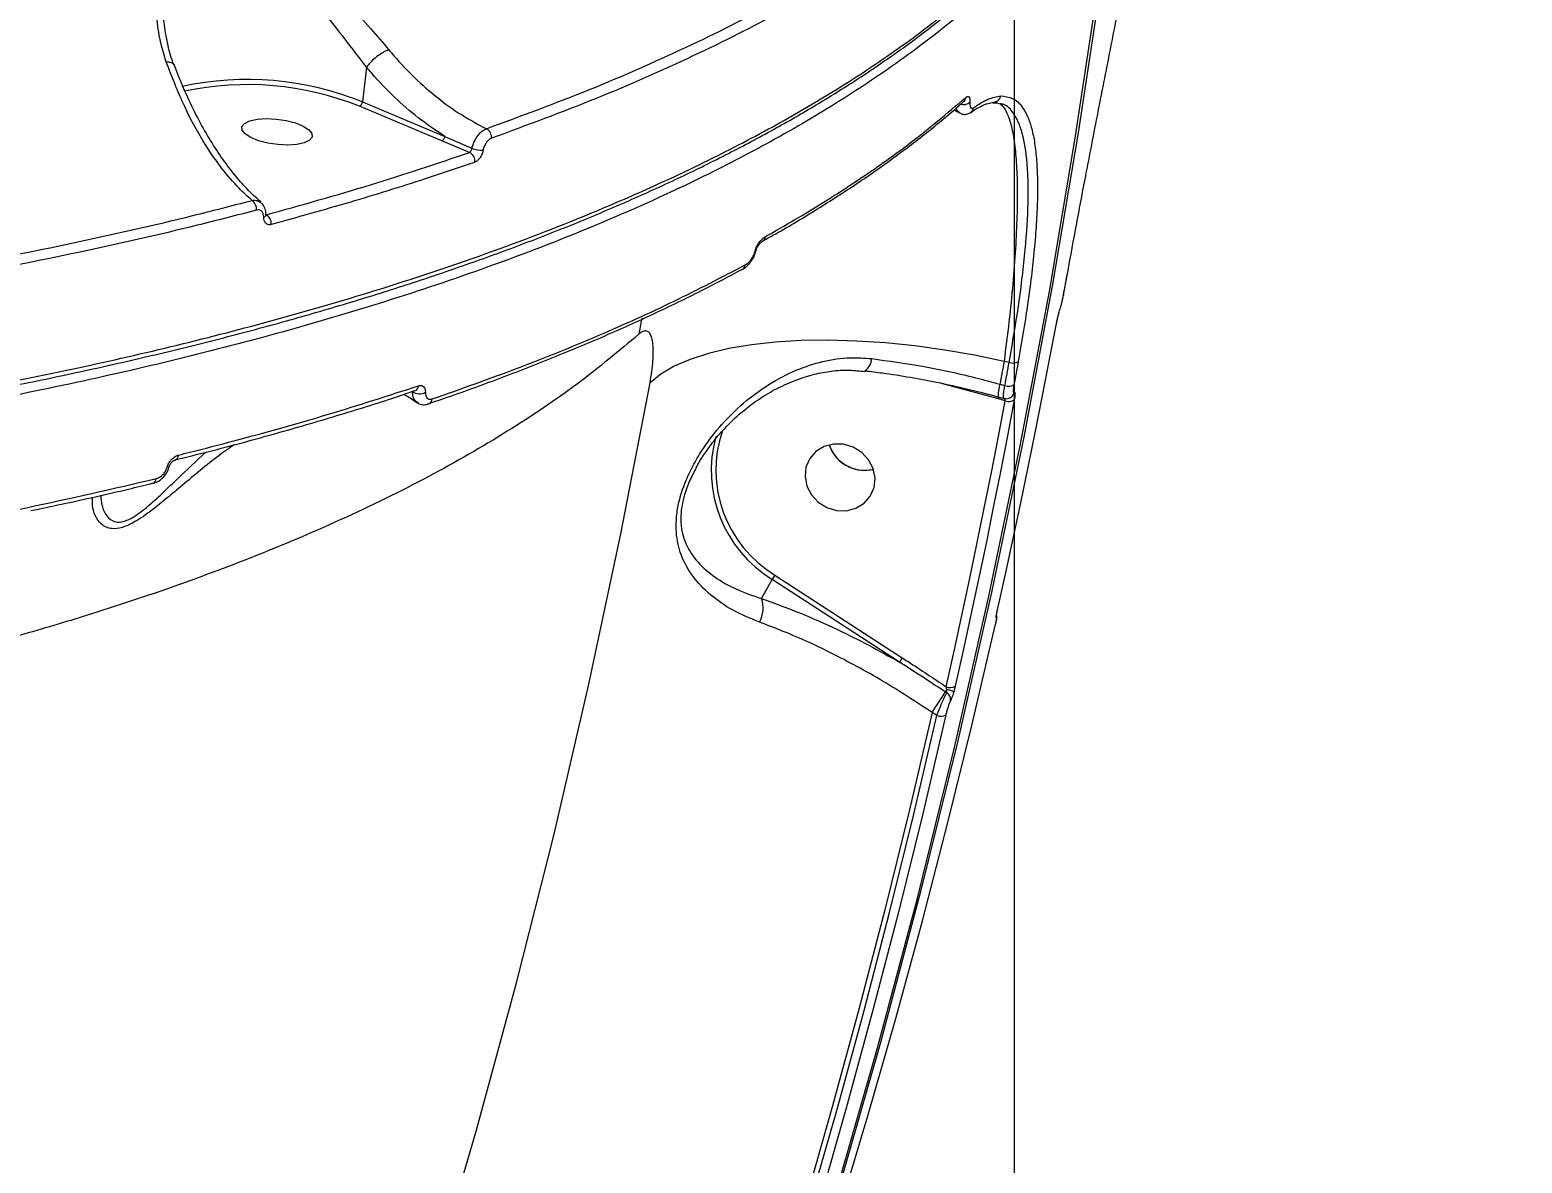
# Model space of a CAD drawing. Header units: millimetres. Extents: x -8607 to 7621, y -5747 to 4382.
# Drawn here: x 5949.2 to 6137.6, y -391.4 to -248.3 of the extents above; entities that cross this region are included whole.
import ezdxf

# ---------------------------------------------------------------- set-up
doc = ezdxf.new("R2010")
doc.units = ezdxf.units.MM
doc.layers.add('DIKOM_ОБЪЕКТ', color=7, linetype='Continuous')
doc.layers.add('DIKOM_РАЗМЕР_ОБЪЕКТА', color=7, linetype='Continuous')
doc.styles.add('style1', font='arial.ttf', dxfattribs={"width": 0.8})
doc.dimstyles.new('1-50', dxfattribs={"dimtxt": 300, "dimasz": 200, "dimexe": 100, "dimexo": 0, "dimgap": 100, "dimtad": 1, "dimtxsty": 'style1', "dimcen": 200, "dimclrd": 7, "dimclre": 7, "dimclrt": 7, "dimadec": 1, "dimazin": 2, "dimtfac": 1, "dimtmove": 0, "dimatfit": 2, "dimfxl": 0, "dimlwd": 25, "dimlwe": 18, "dimarcsym": 0})

# ---------------------------------------------------------------- blocks, each defined once
blk = doc.blocks.new('*D11')
at = {"layer": 'Defpoints', "color": 0, "transparency": 16777216}
for p in [(7619.37, -165.15), (-6826.53, -739.39), (7619.37, -5647.14)]:
    blk.add_point(p, dxfattribs=at)
at = {"layer": 'DIKOM_РАЗМЕР_ОБЪЕКТА', "color": 7, "lineweight": 18, "transparency": 16777216}
for p, q in [((7619.37, -165.15), (7619.37, -5747.14)), ((-6826.53, -739.39), (-6826.53, -5747.14))]:
    blk.add_line(p, q, dxfattribs=at)
at = {"layer": 'DIKOM_РАЗМЕР_ОБЪЕКТА', "color": 7, "lineweight": 25, "transparency": 16777216}
blk.add_line((-6626.53, -5647.14), (7419.37, -5647.14), dxfattribs=at)
at = {"layer": 'DIKOM_РАЗМЕР_ОБЪЕКТА', "color": 7, "transparency": 16777216}
for points in [[(-6626.53, -5613.8), (-6626.53, -5680.47), (-6826.53, -5647.14)], [(7419.37, -5613.8), (7419.37, -5680.47), (7619.37, -5647.14)]]:
    blk.add_solid(points, dxfattribs=at)
at = {"layer": 'DIKOM_РАЗМЕР_ОБЪЕКТА', "color": 7, "transparency": 16777216, "insert": (396.42, -5393.96), "char_height": 300, "attachment_point": 5, "style": 'style1'}
blk.add_mtext('14400', dxfattribs=at)
blk = doc.blocks.new('*D13')
at = {"layer": 'Defpoints', "color": 0, "transparency": 16777216}
for p in [(-5326.53, -191.39), (6073.47, -191.39), (6073.47, -4959.53)]:
    blk.add_point(p, dxfattribs=at)
at = {"layer": 'DIKOM_РАЗМЕР_ОБЪЕКТА', "color": 7, "lineweight": 18, "transparency": 16777216}
for p, q in [((-5326.53, -191.39), (-5326.53, -5059.53)), ((6073.47, -191.39), (6073.47, -5059.53))]:
    blk.add_line(p, q, dxfattribs=at)
at = {"layer": 'DIKOM_РАЗМЕР_ОБЪЕКТА', "color": 7, "lineweight": 25, "transparency": 16777216}
blk.add_line((-5126.53, -4959.53), (5873.47, -4959.53), dxfattribs=at)
at = {"layer": 'DIKOM_РАЗМЕР_ОБЪЕКТА', "color": 7, "transparency": 16777216}
for points in [[(-5126.53, -4926.2), (-5126.53, -4992.86), (-5326.53, -4959.53)], [(5873.47, -4926.2), (5873.47, -4992.86), (6073.47, -4959.53)]]:
    blk.add_solid(points, dxfattribs=at)
at = {"layer": 'DIKOM_РАЗМЕР_ОБЪЕКТА', "color": 7, "transparency": 16777216, "insert": (373.47, -4706.36), "char_height": 300, "attachment_point": 5, "style": 'style1'}
blk.add_mtext('11400', dxfattribs=at)

msp = doc.modelspace()

# ---------------------------------------------------------------- linework, layer by layer
at = {"layer": 'DIKOM_ОБЪЕКТ', "color": 7, "linetype": 'Continuous', "lineweight": 15}
for p, q in [((5991.691, -253.02), (5991.16, -257.394)), ((6001.188, -262.332), (5990.777, -257.957)), ((5991.16, -257.394), (6001.571, -261.768)), ((6071.33, -257.455), (6071.113, -257.418)), ((6071.313, -257.554), (6071.222, -257.534)), ((6004.692, -263.788), (6001.188, -262.332)), ((6040.759, -276.531), (6040.846, -276.179)), ((6039.121, -278.577), (6039.074, -278.6)), ((6079.69, -281.796), (6080.23, -278.861)), ((6080.23, -278.861), (6080.222, -278.889)), ((6079.69, -281.796), (6079.682, -281.824)), ((6072.829, -290.289), (6072.184, -290.177)), ((6054.614, -291.311), (6054.632, -291.311)), ((6065.226, -293.196), (6064.151, -292.897)), ((6071.477, -294.893), (6065.226, -293.196)), ((6071.656, -293.045), (6072.289, -293.221)), ((5999.534, -295.535), (5999.482, -295.55)), ((6071.445, -294.625), (6071.437, -294.621)), ((6071.445, -294.625), (6072.176, -294.828)), ((6072.331, -295.13), (6071.477, -294.893)), ((6073.133, -294.616), (6073.151, -294.601)), ((5966.793, -303.407), (5966.794, -303.401)), ((6041.56, -320.113), (6042.903, -317.685)), ((6058.985, -328.134), (6042.903, -317.685)), ((6043.251, -317.134), (6059.333, -327.583)), ((6064.952, -332.013), (6064.76, -331.888)), ((6063.698, -334.858), (6063.112, -334.477))]:
    msp.add_line(p, q, dxfattribs=at)
at = {"layer": 'DIKOM_ОБЪЕКТ', "color": 7, "linetype": 'Continuous', "lineweight": 15, "flags": 128}
for points in [[(5960.872, -608.426), (5969.041, -593.585), (5978.136, -576.353), (5986.905, -558.953), (5995.347, -541.389), (6003.459, -523.666), (6011.239, -505.789), (6018.684, -487.765), (6025.791, -469.599), (6032.559, -451.295), (6038.986, -432.86), (6045.07, -414.299), (6050.808, -395.618), (6056.2, -376.822), (6061.243, -357.918), (6065.936, -338.91), (6070.278, -319.805), (6074.267, -300.608), (6077.902, -281.326), (6081.182, -261.963), (6084.106, -242.527), (6086.673, -223.022)], [(6087.04, -222.357), (6084.473, -241.862), (6081.55, -261.299), (6078.27, -280.661), (6074.635, -299.943), (6070.646, -319.14), (6066.304, -338.245), (6061.611, -357.253), (6056.568, -376.157), (6051.176, -394.953), (6045.437, -413.634), (6039.354, -432.195), (6032.927, -450.63), (6026.159, -468.934), (6019.051, -487.1), (6011.607, -505.125), (6003.827, -523.001), (5995.715, -540.724), (5987.273, -558.288), (5978.503, -575.689), (5969.409, -592.92), (5964.235, -602.385)], [(5984.797, -261.387), (5984.824, -261.847), (5984.492, -262.254), (5983.827, -262.573), (5982.883, -262.78), (5981.737, -262.858), (5980.482, -262.8), (5979.218, -262.611), (5978.05, -262.306), (5977.07, -261.91), (5976.359, -261.455), (5975.975, -260.979), (5975.947, -260.518), (5976.279, -260.112), (5976.944, -259.792), (5977.888, -259.585), (5979.034, -259.507), (5980.29, -259.566), (5981.553, -259.755), (5982.722, -260.06), (5983.701, -260.455), (5984.412, -260.91), (5984.797, -261.387)], [(6067.951, -258.742), (6067.986, -258.718), (6067.991, -258.715)], [(6079.682, -281.824), (6079.75, -281.457), (6079.817, -281.09), (6079.885, -280.723), (6079.953, -280.356), (6080.02, -279.989), (6080.087, -279.623), (6080.155, -279.256), (6080.222, -278.889)], [(6026.468, -284.719), (6026.383, -285.099), (6026.063, -286.736)], [(6071.352, -321.53), (6072.352, -317.031), (6073.332, -312.526), (6074.294, -308.016), (6075.235, -303.502), (6076.157, -298.982), (6077.059, -294.458), (6077.942, -289.929), (6078.806, -285.395)], [(6072.184, -290.177), (6068.454, -289.393), (6064.692, -288.738), (6060.931, -288.216), (6057.206, -287.833), (6053.551, -287.593), (6049.999, -287.497), (6046.582, -287.547), (6043.332, -287.741), (6040.278, -288.079), (6037.448, -288.557), (6034.867, -289.17), (6032.561, -289.914), (6030.548, -290.781), (6028.849, -291.764), (6027.478, -292.853)], [(6072.184, -290.177), (6072.118, -290.536), (6072.052, -290.894), (6071.987, -291.253), (6071.921, -291.611), (6071.855, -291.97), (6071.788, -292.328), (6071.722, -292.687), (6071.656, -293.045)], [(6072.289, -293.221), (6072.357, -292.855), (6072.425, -292.488), (6072.493, -292.122), (6072.56, -291.755), (6072.627, -291.389), (6072.695, -291.022), (6072.762, -290.656), (6072.829, -290.289)], [(6073.973, -290.192), (6073.906, -290.559), (6073.838, -290.926), (6073.771, -291.293), (6073.704, -291.659), (6073.636, -292.026), (6073.568, -292.393), (6073.501, -292.76), (6073.433, -293.127)], [(6000.082, -405.912), (6005.537, -387.33), (6010.639, -368.635), (6015.385, -349.834), (6019.774, -330.933), (6023.806, -311.937), (6027.478, -292.853)], [(6064.883, -331.236), (6065.883, -326.74), (6066.863, -322.239), (6067.823, -317.733), (6068.764, -313.222), (6069.685, -308.706), (6070.587, -304.186), (6071.469, -299.66), (6072.331, -295.13)], [(6073.475, -295.036), (6072.612, -299.57), (6071.729, -304.099), (6070.827, -308.623), (6069.905, -313.143), (6068.963, -317.657), (6068.002, -322.167), (6067.022, -326.672), (6066.022, -331.171)], [(6049.807, -308.63), (6051.029, -308.996), (6052.287, -309.023), (6053.479, -308.709), (6054.507, -308.079), (6055.29, -307.184), (6055.764, -306.096), (6055.889, -304.904), (6055.656, -303.705), (6055.084, -302.595), (6054.22, -301.664), (6053.132, -300.988), (6051.91, -300.621), (6050.652, -300.594), (6049.46, -300.908), (6048.431, -301.538), (6047.648, -302.433), (6047.175, -303.521), (6047.05, -304.713), (6047.282, -305.912), (6047.854, -307.023), (6048.719, -307.953), (6049.807, -308.63)], [(5964.67, -305.59), (5964.615, -305.6), (5964.611, -305.601)], [(6043.565, -422.007), (6047.525, -409.862), (6051.337, -397.666), (6055.001, -385.42), (6058.516, -373.126), (6061.882, -360.784), (6065.099, -348.397), (6068.166, -335.967), (6071.083, -323.495)], [(6063.112, -334.477), (6060.193, -346.966), (6057.125, -359.412), (6053.905, -371.814), (6050.536, -384.171), (6047.017, -396.481), (6043.349, -408.742), (6039.533, -420.953), (6035.568, -433.112)], [(6036.203, -433.289), (6040.159, -421.154), (6043.968, -408.968), (6047.629, -396.732), (6051.141, -384.448), (6054.505, -372.117), (6057.719, -359.74), (6060.783, -347.32), (6063.698, -334.858)], [(6064.834, -334.798), (6061.917, -347.27), (6058.85, -359.701), (6055.633, -372.087), (6052.267, -384.429), (6048.752, -396.723), (6045.088, -408.969), (6041.276, -421.165), (6037.316, -433.31)]]:
    msp.add_lwpolyline(points, dxfattribs=at)
at = {"layer": 'DIKOM_ОБЪЕКТ', "color": 7, "linetype": 'Continuous', "lineweight": 15}
for centre, radius, start, end in [((5976.586, -293.706), 39.128, 68.13121, 102.06547), ((5976.671, -292.891), 37.674, 68.01156, 102.20342), ((5990.477, -257.342), 0.685, 295.93659, 355.64328), ((6067.022, -256.429), 1.32, 255.02845, 309.87918), ((6066.536, -256.74), 0.828, 310.93394, 353.04319), ((6067.476, -258.003), 0.878, 305.84389, 351.54746), ((6070.83, -256.463), 0.97, 271.32644, 348.43323), ((6000.888, -261.716), 0.685, 295.93741, 355.64311), ((6006.263, -261.852), 1.204, 353.30642, 62.11217), ((6004.172, -264.865), 1.196, 352.9386, 64.23143), ((6006.266, -260.048), 3.462, 248.60025, 272.36782), ((5976.534, -270.908), 1.264, 352.44969, 56.97377), ((5978.59, -271.585), 0.407, 286.34892, 348.2031), ((5978.405, -272.719), 1.241, 352.11729, 59.81886), ((6041.273, -274.323), 0.786, 298.55782, 354.20756), ((6040.761, -276.108), 0.127, 268.77703, 323.52301), ((6038.735, -277.899), 0.78, 299.60946, 354.34123), ((6053.613, -289.776), 1.843, 303.57586, 358.93278), ((6073.299, -289.046), 1.329, 249.26332, 300.44407), ((5997.551, -293.206), 0.713, 289.40204, 357.21999), ((6075.895, -294.436), 4.462, 161.8405, 182.38303), ((6072.762, -291.983), 1.326, 249.09373, 300.37616), ((5998.371, -292.61), 1.638, 236.71927, 297.12645), ((5999.262, -294.865), 0.723, 292.07214, 356.74679), ((6069.378, -294.363), 2.165, 345.83138, 352.46697), ((6072.806, -293.906), 1.314, 248.80253, 300.6284), ((6072.531, -293.886), 0.947, 310.92625, 348.02959), ((6051.271, -303.897), 15.477, 161.16024, 238.78943), ((6051.277, -303.975), 16.065, 164.42983, 238.58382), ((6054.534, -299.207), 4.679, 198.54229, 246.23096), ((6054.583, -299.176), 4.736, 199.71782, 282.51371), ((5967.271, -301.976), 0.683, 289.00323, 358.9768), ((5964.437, -304.946), 0.686, 289.90108, 358.78382), ((5966.568, -303.202), 0.304, 260.1612, 317.61329), ((6054.587, -299.274), 4.639, 245.307, 283.66007), ((6052.257, -323.216), 10.867, 145.96786, 149.40578), ((6038.265, -321.311), 3.506, 329.73352, 19.98153), ((6070.278, -322.291), 0.968, 346.65354, 6.53252), ((6068.339, -333.665), 10.867, 145.96786, 149.40578), ((6073.032, -336.83), 9.636, 146.93, 149.13953), ((6065.388, -330.065), 1.275, 246.69558, 299.79517), ((6064.185, -334.824), 3.342, 60.55291, 76.6619), ((6010.861, -299.406), 62.929, 326.13017, 328.92543), ((6064.47, -332.854), 0.969, 352.12445, 60.1709), ((6064.205, -333.682), 1.281, 246.66948, 299.40436)]:
    msp.add_arc(centre, radius, start, end, dxfattribs=at)
for points, knots in [([(5531.102, -274.856), (5535.38, -275.865), (5545.1, -278.159), (5560.511, -281.513), (5577.687, -284.989), (5595.466, -288.291), (5614.205, -291.46), (5632.803, -294.289), (5650.479, -296.688), (5666.792, -298.668), (5683.076, -300.424), (5700.043, -302.011), (5717.763, -303.399), (5735.93, -304.539), (5754.078, -305.382), (5772.068, -305.919), (5788.892, -306.146), (5804.957, -306.109), (5820.713, -305.83), (5836.707, -305.282), (5852.978, -304.435), (5869.4, -303.273), (5885.531, -301.804), (5901.249, -300.036), (5915.693, -298.097), (5929.252, -295.981), (5942.255, -293.666), (5955.149, -291.057), (5967.89, -288.137), (5980.161, -284.965), (5992.955, -281.25), (6006.057, -276.921), (6017.477, -272.573), (6026.601, -268.679), (6034.436, -265.032), (6042.478, -260.889), (6050.741, -256.101), (6058.499, -250.999), (6065.694, -245.564), (6072.131, -239.914), (6077.475, -234.4), (6081.803, -229.069), (6085.013, -224.554), (6086.537, -221.644), (6087.147, -220.478)], [0, 0, 0, 0, 0.0187474, 0.0425919, 0.0664779, 0.0920216, 0.1176161, 0.1448602, 0.1692665, 0.1906852, 0.2121339, 0.236358, 0.2606256, 0.2853464, 0.3117392, 0.3363978, 0.3611022, 0.3832946, 0.4055204, 0.4297445, 0.4540121, 0.4787329, 0.5051257, 0.5297843, 0.5544888, 0.5766811, 0.5989069, 0.6227538, 0.6466421, 0.670667, 0.6947343, 0.7250862, 0.7555235, 0.7738984, 0.7922921, 0.816139, 0.8400273, 0.8655757, 0.8911751, 0.9169741, 0.9428255, 0.9642369, 0.9856783, 1, 1, 1, 1]), ([(5820.21, -306.405), (5822.443, -306.348), (5828.289, -306.2), (5837.605, -305.829), (5848.146, -305.307), (5858.509, -304.665), (5868.706, -303.911), (5878.739, -303.041), (5888.612, -302.058), (5898.329, -300.959), (5907.891, -299.746), (5917.301, -298.417), (5926.563, -296.972), (5935.677, -295.41), (5944.626, -293.735), (5953.376, -291.952), (5961.891, -290.068), (5970.155, -288.087), (5978.171, -286.007), (5985.944, -283.829), (5993.475, -281.553), (6000.769, -279.177), (6007.826, -276.7), (6014.649, -274.123), (6021.239, -271.443), (6027.598, -268.66), (6033.717, -265.777), (6039.577, -262.804), (6045.152, -259.751), (6050.429, -256.625), (6055.406, -253.428), (6060.085, -250.16), (6064.468, -246.818), (6068.558, -243.402), (6072.355, -239.912), (6075.86, -236.345), (6079.07, -232.702), (6081.996, -228.983), (6084.597, -225.183), (6086.312, -222.455), (6087.066, -220.977), (6087.152, -220.808)], [0, 0, 0, 0, 0.01649928, 0.0432095, 0.06977002, 0.09622054, 0.1225913, 0.14891249, 0.17521426, 0.20152653, 0.22786956, 0.25427341, 0.28076811, 0.30738367, 0.33413465, 0.36088287, 0.38749841, 0.41399595, 0.44040576, 0.46675807, 0.49308304, 0.51941075, 0.54576369, 0.57216938, 0.59865769, 0.62525842, 0.65200068, 0.67877602, 0.70546369, 0.73202329, 0.75848404, 0.78487473, 0.81122368, 0.83755868, 0.86390622, 0.89028486, 0.91672098, 0.94324067, 0.96987003, 0.99656246, 1, 1, 1, 1]), ([(6080.222, -278.889), (6080.594, -276.865), (6081.346, -272.784), (6082.416, -267.16), (6083.365, -262.25), (6084.178, -258.088), (6085.003, -253.898), (6085.819, -249.763), (6086.615, -245.733), (6087.386, -241.812), (6088.132, -237.98), (6088.833, -234.319), (6089.479, -230.869), (6090.063, -227.638), (6090.594, -224.582), (6090.888, -222.75), (6091.035, -221.831)], [0, 0, 0, 0, 0.1013046, 0.2043245, 0.2693234, 0.3347703, 0.4016321, 0.4689837, 0.5341683, 0.5998078, 0.6668825, 0.7344532, 0.7996653, 0.8653309, 0.9324208, 1, 1, 1, 1]), ([(6086.673, -223.022), (6085.779, -224.531), (6083.435, -228.489), (6078.66, -234.717), (6072.288, -241.458), (6065.048, -247.787), (6057.301, -253.549), (6048.95, -258.922), (6040.193, -263.867), (6030.139, -268.883), (6018.647, -273.908), (6005.793, -278.784), (5992.431, -283.204), (5979.06, -287.078), (5965.419, -290.544), (5951.748, -293.596), (5936.662, -296.54), (5920.071, -299.306), (5902.198, -301.77), (5884.217, -303.782), (5866.729, -305.33), (5849.336, -306.5), (5832.293, -307.314), (5814.126, -307.847), (5794.822, -308.044), (5774.724, -307.849), (5754.926, -307.285), (5736.043, -306.416), (5717.594, -305.26), (5699.812, -303.868), (5680.613, -302.07), (5660.024, -299.791), (5638.479, -296.994), (5617.6, -293.897), (5597.994, -290.637), (5579.127, -287.169), (5561.208, -283.57), (5542.425, -279.474), (5522.871, -274.831), (5503.015, -269.679), (5484.13, -264.359), (5466.72, -259.065), (5450.268, -253.691), (5434.934, -248.326), (5419.999, -242.769), (5410.515, -238.929), (5405.68, -236.972)], [0, 0, 0, 0, 0.0156509, 0.0410528, 0.0664547, 0.0899044, 0.1133542, 0.1348277, 0.1563011, 0.1771003, 0.2025022, 0.227904, 0.2513538, 0.2748036, 0.2962771, 0.3177505, 0.3385497, 0.3639515, 0.3893534, 0.4128032, 0.436253, 0.4577264, 0.4791999, 0.4999991, 0.5244807, 0.5489623, 0.5715463, 0.5941304, 0.614795, 0.6354597, 0.6554668, 0.6808687, 0.7062706, 0.7297205, 0.7531703, 0.7746438, 0.7961173, 0.8169165, 0.8423185, 0.8677204, 0.8911702, 0.9146201, 0.9360936, 0.9575671, 0.9783663, 1, 1, 1, 1]), ([(5966.382, -252.332), (5966.088, -251.344), (5965.499, -249.367), (5965.033, -245.532), (5965.154, -240.87), (5966.162, -236.237), (5967.44, -233.037), (5968.536, -231.19), (5969.58, -229.939), (5970.837, -229.099), (5972.211, -228.922), (5973.506, -229.276), (5975.079, -230.153), (5976.927, -231.65), (5979.557, -234.252), (5982.789, -237.694), (5986.288, -241.569), (5989.465, -245.077), (5992.13, -248.053), (5993.748, -249.948), (5994.511, -250.842)], [0, 0, 0, 0, 0.05193, 0.1038899, 0.195155, 0.2864042, 0.3437019, 0.3731335, 0.4024724, 0.4366826, 0.4671116, 0.4969772, 0.5269692, 0.5808921, 0.6349545, 0.7265891, 0.8181324, 0.8810564, 0.9438912, 1, 1, 1, 1]), ([(5991.693, -253.014), (5991.693, -253.013), (5991.015, -252.12), (5989.504, -250.168), (5987.13, -247.121), (5984.301, -243.475), (5981.232, -239.408), (5978.424, -235.745), (5976.153, -232.924), (5974.485, -231.191), (5973.111, -230.204), (5971.991, -229.821), (5970.88, -229.916), (5969.774, -230.745), (5968.875, -231.988), (5967.928, -233.856), (5966.865, -236.876), (5966.476, -239.54), (5966.248, -241.101)], [0, 0, 0, 0, 0.00004, 0.0715156, 0.1527641, 0.2341203, 0.352828, 0.4716297, 0.5400646, 0.6082998, 0.6534566, 0.6800573, 0.7150049, 0.7545274, 0.7900294, 0.8256949, 0.8978748, 1, 1, 1, 1]), ([(6006.826, -260.788), (6011.232, -259.164), (6020.056, -255.911), (6032.125, -250.576), (6043.399, -244.935), (6050.05, -240.895), (6053.38, -238.872)], [0, 0, 0, 0, 0.2482505, 0.4971903, 0.7482387, 1, 1, 1, 1]), ([(5967.368, -252.725), (5967.285, -252.519), (5966.889, -251.529), (5966.453, -249.626), (5966.05, -247.001), (5965.971, -244.216), (5966.028, -242.213), (5966.199, -241.172), (5966.212, -241.092)], [0, 0, 0, 0, 0.05609298, 0.26977378, 0.49542238, 0.73242202, 0.97937678, 1, 1, 1, 1]), ([(6054.122, -240.026), (6050.832, -242.026), (6044.243, -246.031), (6033.014, -251.665), (6020.879, -257.043), (6011.936, -260.341), (6007.459, -261.993)], [0, 0, 0, 0, 0.2482503, 0.4971899, 0.7482385, 1, 1, 1, 1]), ([(5977.223, -269.849), (5976.674, -269.35), (5975.375, -268.168), (5973.4, -265.851), (5971.067, -262.491), (5968.62, -258.09), (5967.134, -254.268), (5966.382, -252.332)], [0, 0, 0, 0, 0.1301673, 0.3081385, 0.4882733, 0.7408505, 1, 1, 1, 1]), ([(5966.382, -252.332), (5966.405, -252.333), (5966.635, -252.338), (5967.003, -252.411), (5967.294, -252.558), (5967.313, -252.694), (5967.316, -252.717)], [0, 0, 0, 0, 0.04697356, 0.47114064, 0.9110075, 1, 1, 1, 1]), ([(5994.511, -250.842), (5994.481, -250.851), (5994.348, -250.891), (5994.003, -251.029), (5993.433, -251.349), (5992.759, -251.854), (5992.135, -252.437), (5991.84, -252.821), (5991.693, -253.014)], [0, 0, 0, 0, 0.0350348, 0.1552513, 0.3664391, 0.5776263, 0.7888131, 1, 1, 1, 1]), ([(5994.511, -250.842), (5994.716, -251.085), (5995.765, -252.328), (5997.768, -254.431), (6000.626, -256.926), (6003.652, -259.107), (6005.764, -260.226), (6006.826, -260.788)], [0, 0, 0, 0, 0.0563914, 0.288291, 0.5227681, 0.7600043, 1, 1, 1, 1]), ([(5978.364, -270.034), (5978.119, -269.831), (5977.317, -269.168), (5975.967, -267.742), (5974.335, -265.777), (5972.747, -263.528), (5971.22, -261.036), (5969.779, -258.313), (5968.488, -255.538), (5967.738, -253.591), (5967.392, -252.69)], [0, 0, 0, 0, 0.0595448, 0.1946942, 0.330856, 0.4680085, 0.6058479, 0.7438968, 0.8814805, 1, 1, 1, 1]), ([(5991.691, -253.02), (5991.691, -253.018), (5991.692, -253.016), (5991.693, -253.014), (5991.693, -253.014)], [0, 0, 0, 0, 0.6744349, 1, 1, 1, 1]), ([(6001.571, -261.768), (6000.442, -261.01), (5998.251, -259.539), (5995.171, -256.827), (5993.035, -254.605), (5991.908, -253.276), (5991.691, -253.02)], [0, 0, 0, 0, 0.3208307, 0.62235506, 0.92723128, 1, 1, 1, 1]), ([(6041.639, -274.993), (6042.097, -274.744), (6044.419, -273.483), (6048.327, -271.128), (6053.34, -267.93), (6058.038, -264.654), (6062.419, -261.3), (6065.421, -258.864), (6066.877, -257.524), (6067.065, -257.352)], [0, 0, 0, 0, 0.0457396, 0.2319708, 0.4177797, 0.6029469, 0.7876267, 0.9726462, 1, 1, 1, 1]), ([(6042.055, -274.402), (6042.37, -274.226), (6043.943, -273.345), (6047.934, -271.023), (6053.738, -267.352), (6060.751, -262.414), (6064.995, -258.834), (6067.358, -256.84)], [0, 0, 0, 0, 0.03216595, 0.1608352, 0.41820876, 0.67595696, 1, 1, 1, 1]), ([(6066.59, -258.768), (6066.475, -258.694), (6066.284, -258.571), (6066.193, -258.272), (6066.157, -258.154)], [0, 0, 0, 0, 0.6050451, 1, 1, 1, 1]), ([(6067.358, -256.84), (6067.377, -256.825), (6067.488, -256.732), (6067.658, -256.681), (6067.805, -256.823), (6067.876, -257.08), (6067.871, -257.321), (6067.868, -257.442)], [0, 0, 0, 0, 0.0639347, 0.3885906, 0.6455869, 0.8222987, 1, 1, 1, 1]), ([(6067.868, -257.442), (6067.865, -257.567), (6067.86, -257.817), (6067.935, -258.089), (6068.087, -258.257), (6068.253, -258.177), (6068.345, -258.133)], [0, 0, 0, 0, 0.1849053, 0.368597, 0.6500906, 1, 1, 1, 1]), ([(6067.963, -258.765), (6068.029, -258.712), (6068.494, -258.345), (6069.247, -257.937), (6070.171, -257.545), (6070.635, -257.499), (6070.854, -257.478)], [0, 0, 0, 0, 0.0548231, 0.3822039, 0.7085574, 1, 1, 1, 1]), ([(6068.345, -258.133), (6068.965, -257.724), (6070.215, -256.901), (6071.256, -256.739), (6071.78, -256.657)], [0, 0, 0, 0, 0.4964926, 1, 1, 1, 1]), ([(6070.829, -257.508), (6070.836, -257.507), (6070.994, -257.481), (6071.106, -257.518), (6071.214, -257.553)], [0, 0, 0, 0, 0.0395087, 1, 1, 1, 1]), ([(6071.094, -257.52), (6071.292, -257.541), (6071.832, -257.6), (6072.485, -258.554), (6073.077, -260.175), (6073.489, -262.297), (6073.757, -264.949), (6073.871, -268.131), (6073.834, -271.783), (6073.648, -275.858), (6073.307, -280.323), (6072.832, -285.091), (6072.399, -288.484), (6072.184, -290.177)], [0, 0, 0, 0, 0.0625661, 0.1706463, 0.2625016, 0.3546411, 0.4464962, 0.5386654, 0.631122, 0.7232911, 0.8154317, 0.9078594, 1, 1, 1, 1]), ([(6072.829, -290.289), (6073.261, -287.797), (6073.914, -284.028), (6074.52, -279.375), (6074.992, -274.961), (6075.236, -270.965), (6075.242, -267.476), (6075.081, -264.358), (6074.667, -261.811), (6074.005, -259.879), (6073.256, -258.583), (6072.496, -257.752), (6071.827, -257.652), (6071.655, -257.626)], [0, 0, 0, 0, 0.1406765, 0.2128483, 0.2855506, 0.4262269, 0.4984194, 0.5711486, 0.7113059, 0.78323, 0.8556864, 0.9629952, 1, 1, 1, 1]), ([(6071.78, -256.657), (6072.295, -256.704), (6073.332, -256.8), (6074.39, -257.803), (6075.14, -259.122), (6075.647, -260.576), (6076.04, -262.345), (6076.192, -263.798), (6076.269, -264.527)], [0, 0, 0, 0, 0.2142083, 0.4319528, 0.5714363, 0.7118913, 0.8554146, 1, 1, 1, 1]), ([(6065.851, -258.408), (6066.023, -258.485), (6066.262, -258.592), (6066.506, -258.766), (6066.574, -258.814)], [0, 0, 0, 0, 0.7225577, 1, 1, 1, 1]), ([(6066.587, -258.779), (6066.691, -258.842), (6066.939, -258.991), (6067.393, -258.989), (6067.763, -258.875), (6067.923, -258.749), (6067.983, -258.702)], [0, 0, 0, 0, 0.2285144, 0.5427998, 0.8290535, 1, 1, 1, 1]), ([(6001.571, -261.768), (6001.82, -261.88), (6002.958, -262.393), (6004.106, -262.886), (6005.003, -263.271)], [0, 0, 0, 0, 0.2185559, 1, 1, 1, 1]), ([(6005.003, -263.271), (6005.016, -263.217), (6005.094, -262.896), (6005.32, -262.304), (6005.757, -261.597), (6006.284, -261.041), (6006.645, -260.872), (6006.826, -260.788)], [0, 0, 0, 0, 0.04853082, 0.28673378, 0.52469882, 0.76227854, 1, 1, 1, 1]), ([(5979.03, -271.646), (5983.474, -270.41), (5992.373, -267.935), (6000.583, -265.171), (6004.692, -263.788)], [0, 0, 0, 0, 0.49945, 1, 1, 1, 1]), ([(6004.692, -263.788), (6004.724, -263.769), (6004.787, -263.732), (6004.878, -263.615), (6004.952, -263.468), (6004.989, -263.347), (6005.001, -263.282), (6005.003, -263.271)], [0, 0, 0, 0, 0.2385191, 0.4769727, 0.7149768, 0.9522192, 1, 1, 1, 1]), ([(6006.409, -263.507), (6006.402, -263.539), (6006.36, -263.732), (6006.233, -264.09), (6005.983, -264.518), (6005.678, -264.856), (6005.465, -264.96), (6005.359, -265.012)], [0, 0, 0, 0, 0.0479293, 0.2856334, 0.523625, 0.7617704, 1, 1, 1, 1]), ([(6007.459, -261.993), (6007.353, -262.045), (6007.142, -262.15), (6006.838, -262.489), (6006.587, -262.92), (6006.459, -263.279), (6006.417, -263.474), (6006.409, -263.507)], [0, 0, 0, 0, 0.2378088, 0.4755153, 0.7135038, 0.9515312, 1, 1, 1, 1]), ([(6005.359, -265.012), (6004.946, -265.155), (6002.885, -265.868), (5997.708, -267.596), (5989.637, -270.121), (5982.971, -271.966), (5979.635, -272.89)], [0, 0, 0, 0, 0.0507693, 0.253855, 0.6266991, 1, 1, 1, 1]), ([(6076.269, -264.527), (6076.319, -265.288), (6076.419, -266.815), (6076.414, -269.474), (6076.295, -272.405), (6076.054, -275.578), (6075.701, -278.941), (6075.239, -282.485), (6074.673, -286.232), (6074.207, -288.869), (6073.973, -290.192)], [0, 0, 0, 0, 0.1227931, 0.2464484, 0.3728203, 0.5001295, 0.6228793, 0.7464838, 0.8727783, 1, 1, 1, 1]), ([(5905.832, -283.382), (5911.473, -282.619), (5922.769, -281.092), (5939.03, -278.344), (5954.753, -275.255), (5967.426, -272.377), (5974.74, -270.49), (5977.223, -269.849)], [0, 0, 0, 0, 0.22004644, 0.44062187, 0.66281158, 0.88554601, 1, 1, 1, 1]), ([(5977.786, -271.075), (5975.298, -271.716), (5968.025, -273.593), (5955.425, -276.457), (5939.739, -279.546), (5923.385, -282.317), (5911.954, -283.864), (5906.231, -284.638)], [0, 0, 0, 0, 0.1144547, 0.3345006, 0.5550758, 0.7772655, 1, 1, 1, 1]), ([(5977.223, -269.849), (5977.293, -269.839), (5977.574, -269.8), (5977.973, -269.845), (5978.21, -270.044), (5978.299, -270.118)], [0, 0, 0, 0, 0.1719485, 0.6914196, 1, 1, 1, 1]), ([(5978.705, -271.976), (5978.694, -271.835), (5978.673, -271.554), (5978.499, -271.244), (5978.239, -271.061), (5977.983, -271.031), (5977.826, -271.066), (5977.786, -271.075)], [0, 0, 0, 0, 0.2263604, 0.4527269, 0.6823825, 0.9207758, 1, 1, 1, 1]), ([(5978.981, -271.669), (5978.983, -271.631), (5979.004, -271.33), (5978.866, -270.821), (5978.615, -270.318), (5978.375, -270.164), (5978.329, -270.134)], [0, 0, 0, 0, 0.0628942, 0.4983584, 0.9040117, 1, 1, 1, 1]), ([(5979.635, -272.89), (5979.596, -272.899), (5979.436, -272.935), (5979.176, -272.904), (5978.913, -272.716), (5978.737, -272.403), (5978.715, -272.118), (5978.705, -271.976)], [0, 0, 0, 0, 0.0795875, 0.3194881, 0.5497988, 0.7748586, 1, 1, 1, 1]), ([(5978.997, -271.769), (5978.999, -271.771), (5979.005, -271.781), (5978.99, -271.748), (5978.99, -271.688), (5978.99, -271.664)], [0, 0, 0, 0, 0.124481, 0.6567008, 1, 1, 1, 1]), ([(6040.758, -276.235), (6040.766, -276.202), (6040.802, -276.052), (6040.914, -275.739), (6041.137, -275.315), (6041.533, -274.772), (6041.847, -274.55), (6042.055, -274.402)], [0, 0, 0, 0, 0.0349369, 0.1620442, 0.3362758, 0.5591676, 1, 1, 1, 1]), ([(6040.843, -276.326), (6040.844, -276.309), (6040.846, -276.276), (6040.86, -276.194), (6040.887, -276.087), (6040.935, -275.945), (6041.015, -275.763), (6041.151, -275.525), (6041.357, -275.251), (6041.567, -275.062), (6041.633, -275.027), (6041.655, -275.016)], [0, 0, 0, 0, 0.0335944, 0.0682421, 0.1146725, 0.1682637, 0.2471563, 0.3677391, 0.5607154, 0.8546383, 1, 1, 1, 1]), ([(6039.116, -278.565), (6039.185, -278.53), (6039.509, -278.369), (6039.961, -277.943), (6040.427, -277.284), (6040.695, -276.801), (6040.756, -276.547), (6040.759, -276.531)], [0, 0, 0, 0, 0.10260719, 0.47558353, 0.74682248, 0.98445111, 1, 1, 1, 1]), ([(6039.512, -277.976), (6039.716, -277.835), (6040.02, -277.626), (6040.399, -277.111), (6040.61, -276.71), (6040.716, -276.41), (6040.751, -276.265), (6040.758, -276.235)], [0, 0, 0, 0, 0.4456086, 0.6623372, 0.8364855, 0.9657331, 1, 1, 1, 1]), ([(5999.468, -295.509), (6000.27, -295.24), (6003.495, -294.161), (6008.894, -292.17), (6015.658, -289.537), (6022.155, -286.804), (6028.391, -283.977), (6034.048, -281.234), (6037.495, -279.393), (6039.058, -278.558)], [0, 0, 0, 0, 0.053645, 0.2157737, 0.3780356, 0.5403956, 0.7028178, 0.8652612, 1, 1, 1, 1]), ([(5999.984, -294.906), (6003.613, -293.627), (6010.879, -291.066), (6021.031, -286.929), (6030.677, -282.592), (6036.565, -279.516), (6039.512, -277.976)], [0, 0, 0, 0, 0.2488739, 0.4981939, 0.748869, 1, 1, 1, 1]), ([(6079.246, -283.61), (6079.278, -283.513), (6079.342, -283.319), (6079.456, -282.879), (6079.57, -282.388), (6079.644, -282.027), (6079.677, -281.848), (6079.682, -281.824)], [0, 0, 0, 0, 0.2407363, 0.4813566, 0.7220917, 0.9627992, 1, 1, 1, 1]), ([(6078.806, -285.395), (6078.81, -285.371), (6078.844, -285.192), (6078.919, -284.831), (6079.034, -284.341), (6079.151, -283.901), (6079.214, -283.707), (6079.246, -283.61)], [0, 0, 0, 0, 0.0372318, 0.2778758, 0.5185808, 0.7592337, 1, 1, 1, 1]), ([(6027.478, -292.853), (6027.559, -292.374), (6027.723, -291.404), (6027.858, -290.091), (6027.907, -288.913), (6027.859, -287.933), (6027.716, -287.156), (6027.484, -286.62), (6027.162, -286.326), (6026.8, -286.297), (6026.428, -286.443), (6026.185, -286.638), (6026.063, -286.736)], [0, 0, 0, 0, 0.1076319, 0.2179992, 0.3241974, 0.4332355, 0.5370583, 0.6438545, 0.7461635, 0.8516195, 0.9252159, 1, 1, 1, 1]), ([(6026.063, -286.736), (6023.557, -288.841), (6018.536, -293.058), (6009.601, -299.048), (5999.645, -304.78), (5988.579, -310.209), (5976.459, -315.321), (5965.085, -319.447), (5954.914, -322.718), (5946.271, -325.256), (5937.295, -327.658), (5928.037, -329.91), (5918.526, -332.008), (5908.763, -333.956), (5898.714, -335.76), (5888.416, -337.414), (5877.892, -338.914), (5865.394, -340.481), (5850.744, -342.02), (5833.985, -343.392), (5816.968, -344.417), (5799.982, -345.093), (5782.898, -345.444), (5765.874, -345.482), (5748.243, -345.21), (5730.023, -344.605), (5711.334, -343.645), (5692.7, -342.358), (5674.423, -340.781), (5656.345, -338.918), (5638.621, -336.798), (5620.549, -334.341), (5602.169, -331.528), (5583.629, -328.356), (5565.45, -324.916), (5547.914, -321.278), (5530.855, -317.424), (5514.401, -313.401), (5498.664, -309.246), (5483.617, -305.003), (5474.077, -302.075), (5469.302, -300.61)], [0, 0, 0, 0, 0.0313442, 0.0627863, 0.0943729, 0.1260597, 0.1578952, 0.1898332, 0.2088969, 0.2279605, 0.2471123, 0.2662641, 0.2851552, 0.3040463, 0.3230231, 0.3419999, 0.3608337, 0.3796886, 0.4078365, 0.436055, 0.4634313, 0.4908725, 0.5172469, 0.5436791, 0.5696677, 0.5978616, 0.6261261, 0.6535469, 0.6810325, 0.7074494, 0.733924, 0.7599541, 0.788218, 0.8165526, 0.8440412, 0.8715946, 0.8980763, 0.9246157, 0.9507092, 0.9753315, 1, 1, 1, 1]), ([(6041.293, -323.079), (6040.147, -322.605), (6037.816, -321.642), (6035.058, -319.704), (6032.829, -317.413), (6031.36, -314.837), (6030.774, -312.31), (6030.763, -310.141), (6031.062, -307.935), (6031.835, -305.501), (6032.998, -303.092), (6034.462, -300.679), (6036.518, -298.035), (6039.279, -295.324), (6042.442, -292.986), (6045.81, -291.223), (6049.295, -290.093), (6052.495, -289.606), (6054.567, -289.749), (6055.455, -289.81)], [0, 0, 0, 0, 0.0747582, 0.1519095, 0.2273908, 0.3051764, 0.3688496, 0.4010394, 0.4343296, 0.4904571, 0.5278011, 0.5660845, 0.6301027, 0.6957657, 0.7637287, 0.8332237, 0.8928272, 0.9540615, 1, 1, 1, 1]), ([(6055.455, -289.81), (6057.59, -290.104), (6061.922, -290.699), (6067.404, -291.894), (6070.629, -292.767), (6071.656, -293.045)], [0, 0, 0, 0, 0.3984801, 0.8085148, 1, 1, 1, 1]), ([(6033.458, -303.308), (6033.479, -303.266), (6033.775, -302.682), (6034.529, -301.576), (6035.77, -299.871), (6037.334, -298.122), (6039.189, -296.409), (6041.264, -294.862), (6043.541, -293.522), (6045.878, -292.492), (6048.17, -291.754), (6050.414, -291.347), (6052.563, -291.211), (6053.975, -291.364), (6054.612, -291.432)], [0, 0, 0, 0, 0.0051031, 0.072644, 0.1490817, 0.2428751, 0.3406175, 0.4426285, 0.5480551, 0.6551991, 0.7476254, 0.8337992, 0.9250748, 1, 1, 1, 1]), ([(6054.629, -291.353), (6055.369, -291.44), (6057.253, -291.66), (6060.356, -292.156), (6063.904, -292.82), (6067.461, -293.618), (6069.98, -294.234), (6071.284, -294.612), (6071.428, -294.654)], [0, 0, 0, 0, 0.1346119, 0.3429095, 0.5527169, 0.7633278, 0.9738422, 1, 1, 1, 1]), ([(5967.469, -302.607), (5968.92, -302.25), (5973.105, -301.221), (5979.78, -299.409), (5987.478, -297.174), (5993.475, -295.322), (5996.825, -294.184), (5997.782, -293.859)], [0, 0, 0, 0, 0.13521158, 0.39026534, 0.64470505, 0.89843152, 1, 1, 1, 1]), ([(5967.954, -301.988), (5968.425, -301.871), (5970.781, -301.283), (5977.205, -299.619), (5986.997, -296.884), (5994.506, -294.456), (5998.264, -293.24)], [0, 0, 0, 0, 0.0441427, 0.2207211, 0.6100162, 1, 1, 1, 1]), ([(5998.264, -293.24), (5998.298, -293.231), (5998.446, -293.187), (5998.686, -293.2), (5998.929, -293.367), (5999.09, -293.657), (5999.108, -293.931), (5999.118, -294.068)], [0, 0, 0, 0, 0.07334, 0.3225289, 0.5550505, 0.7773837, 1, 1, 1, 1]), ([(6072.185, -294.794), (6072.165, -294.794), (6072.109, -294.797), (6072.098, -294.499), (6072.147, -293.967), (6072.242, -293.47), (6072.289, -293.221)], [0, 0, 0, 0, 0.1502369, 0.4336263, 0.7167712, 1, 1, 1, 1]), ([(6073.433, -293.127), (6073.408, -293.276), (6073.357, -293.576), (6073.338, -293.905), (6073.365, -294.095), (6073.416, -294.115), (6073.452, -294.086), (6073.457, -294.082)], [0, 0, 0, 0, 0.2404748, 0.4810174, 0.7218885, 0.9628789, 1, 1, 1, 1]), ([(5996.369, -294.334), (5996.466, -294.378), (5997.03, -294.632), (5997.609, -295.04), (5998.089, -295.377)], [0, 0, 0, 0, 0.1721244, 1, 1, 1, 1]), ([(5998.104, -295.328), (5998.024, -295.279), (5997.79, -295.139), (5997.544, -294.676), (5997.496, -294.213), (5997.472, -293.979)], [0, 0, 0, 0, 0.2047243, 0.5988957, 1, 1, 1, 1]), ([(5998.103, -295.329), (5998.181, -295.391), (5998.429, -295.589), (5998.96, -295.673), (5999.348, -295.575), (5999.53, -295.528)], [0, 0, 0, 0, 0.1972338, 0.6236675, 1, 1, 1, 1]), ([(5999.118, -294.068), (5999.127, -294.206), (5999.146, -294.483), (5999.309, -294.777), (5999.554, -294.947), (5999.798, -294.962), (5999.949, -294.916), (5999.984, -294.906)], [0, 0, 0, 0, 0.2210992, 0.4418507, 0.6744982, 0.9251297, 1, 1, 1, 1]), ([(6072.176, -294.815), (6072.202, -294.827), (6072.346, -294.889), (6072.622, -294.866), (6072.933, -294.767), (6073.081, -294.654), (6073.15, -294.601)], [0, 0, 0, 0, 0.0786536, 0.442145, 0.7390303, 1, 1, 1, 1]), ([(6072.331, -295.13), (6072.335, -295.079), (6072.341, -294.976), (6072.329, -294.864), (6072.308, -294.799), (6072.286, -294.796), (6072.279, -294.796)], [0, 0, 0, 0, 0.2825375, 0.5658351, 0.8493993, 1, 1, 1, 1]), ([(6073.457, -294.082), (6073.462, -294.078), (6073.497, -294.049), (6073.548, -294.069), (6073.573, -294.258), (6073.552, -294.587), (6073.501, -294.886), (6073.475, -295.036)], [0, 0, 0, 0, 0.0372896, 0.2782363, 0.5190458, 0.7595575, 1, 1, 1, 1]), ([(5974.961, -300.68), (5974.316, -301.137), (5972.078, -302.721), (5969.29, -305.097), (5966.498, -307.428), (5964.501, -309.04), (5962.564, -310.405), (5960.807, -311.219), (5959.272, -311.372), (5958.107, -310.764), (5957.368, -309.65), (5957.015, -308.45), (5957.076, -307.655), (5957.102, -307.307)], [0, 0, 0, 0, 0.0709857, 0.2460457, 0.3201163, 0.3951567, 0.479525, 0.547169, 0.6148773, 0.7142621, 0.8155577, 0.9190591, 1, 1, 1, 1]), ([(5958.121, -307.076), (5958.154, -307.51), (5958.224, -308.448), (5958.775, -309.688), (5959.704, -310.495), (5961.037, -310.456), (5962.606, -309.662), (5964.321, -308.276), (5966.096, -306.641), (5968.407, -304.392), (5970.184, -302.743), (5971.379, -301.634)], [0, 0, 0, 0, 0.1118863, 0.24173124, 0.36183319, 0.44034375, 0.5186248, 0.6199115, 0.71349445, 0.8072839, 1, 1, 1, 1]), ([(5966.516, -303.501), (5966.571, -303.338), (5966.68, -303.015), (5967.003, -302.569), (5967.415, -302.204), (5967.753, -302.041), (5967.933, -301.993), (5967.954, -301.988)], [0, 0, 0, 0, 0.2147712, 0.4259281, 0.681714, 0.9641494, 1, 1, 1, 1]), ([(5966.795, -303.401), (5966.795, -303.399), (5966.801, -303.366), (5966.832, -303.28), (5966.893, -303.149), (5966.993, -302.994), (5967.139, -302.83), (5967.318, -302.69), (5967.455, -302.63), (5967.488, -302.624), (5967.494, -302.623)], [0, 0, 0, 0, 0.0052628, 0.087129, 0.1764457, 0.2973581, 0.4609428, 0.6749317, 0.9419356, 1, 1, 1, 1]), ([(6033.452, -303.305), (6033.441, -303.322), (6033.392, -303.398), (6033.354, -303.482), (6033.325, -303.547)], [0, 0, 0, 0, 0.2318699, 1, 1, 1, 1]), ([(5895.625, -317.139), (5901.773, -316.364), (5914.085, -314.813), (5931.77, -311.947), (5948.918, -308.718), (5959.716, -306.214), (5965.122, -304.96)], [0, 0, 0, 0, 0.2482503, 0.4971899, 0.7482385, 1, 1, 1, 1]), ([(5964.666, -305.576), (5964.731, -305.564), (5965.063, -305.504), (5965.612, -305.186), (5966.222, -304.606), (5966.633, -303.977), (5966.73, -303.556), (5966.766, -303.399)], [0, 0, 0, 0, 0.0670313, 0.3455665, 0.6067723, 0.854167, 1, 1, 1, 1]), ([(5965.122, -304.96), (5965.309, -304.893), (5965.636, -304.774), (5966.057, -304.389), (5966.362, -303.965), (5966.465, -303.656), (5966.516, -303.501)], [0, 0, 0, 0, 0.3292165, 0.5797724, 0.7886019, 1, 1, 1, 1]), ([(6033.325, -303.547), (6033.03, -304.104), (6032.274, -305.536), (6031.47, -308.042), (6031.331, -309.922), (6031.48, -311.699), (6032.024, -313.533), (6033.469, -315.617), (6035.596, -317.43), (6038.243, -318.975), (6040.445, -319.731), (6041.56, -320.113)], [0, 0, 0, 0, 0.0640992, 0.1647851, 0.2642409, 0.2822093, 0.4009263, 0.5475178, 0.6989921, 0.8476116, 1, 1, 1, 1]), ([(5949.288, -309.002), (5950.591, -308.733), (5954.79, -307.868), (5959.894, -306.718), (5963.616, -305.801), (5964.6, -305.558)], [0, 0, 0, 0, 0.248651, 0.801521, 1, 1, 1, 1]), ([(6041.56, -320.113), (6043.124, -320.673), (6046.276, -321.802), (6050.845, -323.846), (6055.103, -325.962), (6057.687, -327.408), (6058.985, -328.134)], [0, 0, 0, 0, 0.2794484, 0.5634184, 0.7807131, 1, 1, 1, 1]), ([(6071.22, -322.514), (6071.206, -322.529), (6071.177, -322.558), (6071.183, -322.414), (6071.211, -322.235), (6071.225, -322.153)], [0, 0, 0, 0, 0.3509587, 0.7013913, 1, 1, 1, 1]), ([(6071.214, -322.269), (6071.214, -322.27), (6071.214, -322.275), (6071.217, -322.238), (6071.227, -322.169), (6071.242, -322.086), (6071.248, -322.056)], [0, 0, 0, 0, 0.0487284, 0.3300753, 0.7577871, 1, 1, 1, 1]), ([(6071.225, -322.153), (6071.234, -322.102), (6071.266, -321.925), (6071.316, -321.694), (6071.352, -321.53)], [0, 0, 0, 0, 0.2879213, 1, 1, 1, 1]), ([(6063.112, -334.477), (6061.032, -333.125), (6056.815, -330.383), (6051.08, -327.297), (6045.854, -324.822), (6042.894, -323.691), (6041.293, -323.079)], [0, 0, 0, 0, 0.2848617, 0.5777505, 0.7715673, 1, 1, 1, 1]), ([(6071.083, -323.495), (6071.119, -323.332), (6071.19, -323.007), (6071.25, -322.662), (6071.266, -322.469), (6071.235, -322.499), (6071.22, -322.514)], [0, 0, 0, 0, 0.2566213, 0.5136595, 0.7612227, 1, 1, 1, 1]), ([(6071.089, -323.475), (6071.098, -323.439), (6071.155, -323.191), (6071.235, -322.753), (6071.295, -322.508), (6071.287, -322.293), (6071.286, -322.27)], [0, 0, 0, 0, 0.0693825, 0.4816467, 0.9447917, 1, 1, 1, 1]), ([(6059.333, -327.583), (6059.582, -327.746), (6061.437, -328.957), (6063.284, -330.178), (6064.883, -331.236)], [0, 0, 0, 0, 0.1343653, 1, 1, 1, 1]), ([(6064.76, -331.888), (6063.088, -330.791), (6061.167, -329.531), (6059.234, -328.294), (6058.985, -328.134)], [0, 0, 0, 0, 0.87076868, 1, 1, 1, 1]), ([(6064.956, -331.572), (6064.942, -331.491), (6064.922, -331.376), (6064.892, -331.268), (6064.883, -331.236)], [0, 0, 0, 0, 0.7053791, 1, 1, 1, 1]), ([(6064.952, -332.013), (6064.961, -331.986), (6064.971, -331.954), (6064.98, -331.862), (6064.979, -331.744), (6064.964, -331.628), (6064.956, -331.572)], [0, 0, 0, 0, 0.26183799, 0.32100364, 0.67157227, 1, 1, 1, 1]), ([(6066.022, -331.171), (6066.006, -331.24), (6065.951, -331.48), (6065.879, -331.733), (6065.828, -331.914)], [0, 0, 0, 0, 0.2879215, 1, 1, 1, 1]), ([(6063.698, -334.858), (6063.727, -334.781), (6063.852, -334.456), (6064.097, -333.851), (6064.419, -333.105), (6064.722, -332.448), (6064.875, -332.158), (6064.952, -332.013)], [0, 0, 0, 0, 0.0748908, 0.3151648, 0.5451327, 0.7714954, 1, 1, 1, 1]), ([(6065.43, -332.986), (6065.387, -333.076), (6065.3, -333.255), (6065.148, -333.671), (6064.999, -334.147), (6064.895, -334.537), (6064.846, -334.748), (6064.834, -334.798)], [0, 0, 0, 0, 0.2249539, 0.4495811, 0.6803277, 0.9238133, 1, 1, 1, 1]), ([(6065.828, -331.914), (6065.789, -332.044), (6065.702, -332.327), (6065.56, -332.718), (6065.474, -332.897), (6065.43, -332.986)], [0, 0, 0, 0, 0.2986226, 0.6490483, 1, 1, 1, 1])]:
    msp.add_open_spline(points, degree=3, knots=knots, dxfattribs=at)

# ---------------------------------------------------------------- dimensions: what is measured, and where the dimension line sits
at = {"layer": 'DIKOM_РАЗМЕР_ОБЪЕКТА'}
dim = msp.add_linear_dim(base=(7619.366, -5647.135), p1=(-6826.527, -739.391), p2=(7619.366, -165.147), text='14400', dimstyle='1-50', dxfattribs=at)
dim.commit()
dim.dimension.update_dxf_attribs({"geometry": '*D11', "text_midpoint": (396.419, -5647.135), "dimtype": 160})
dim = msp.add_linear_dim(base=(6073.473, -4959.53), p1=(-5326.527, -191.391), p2=(6073.473, -191.391), dimstyle='1-50', dxfattribs=at)
dim.commit()
dim.dimension.update_dxf_attribs({"geometry": '*D13', "text_midpoint": (373.473, -4959.53), "dimtype": 160})

doc.saveas('drawing.dxf')
